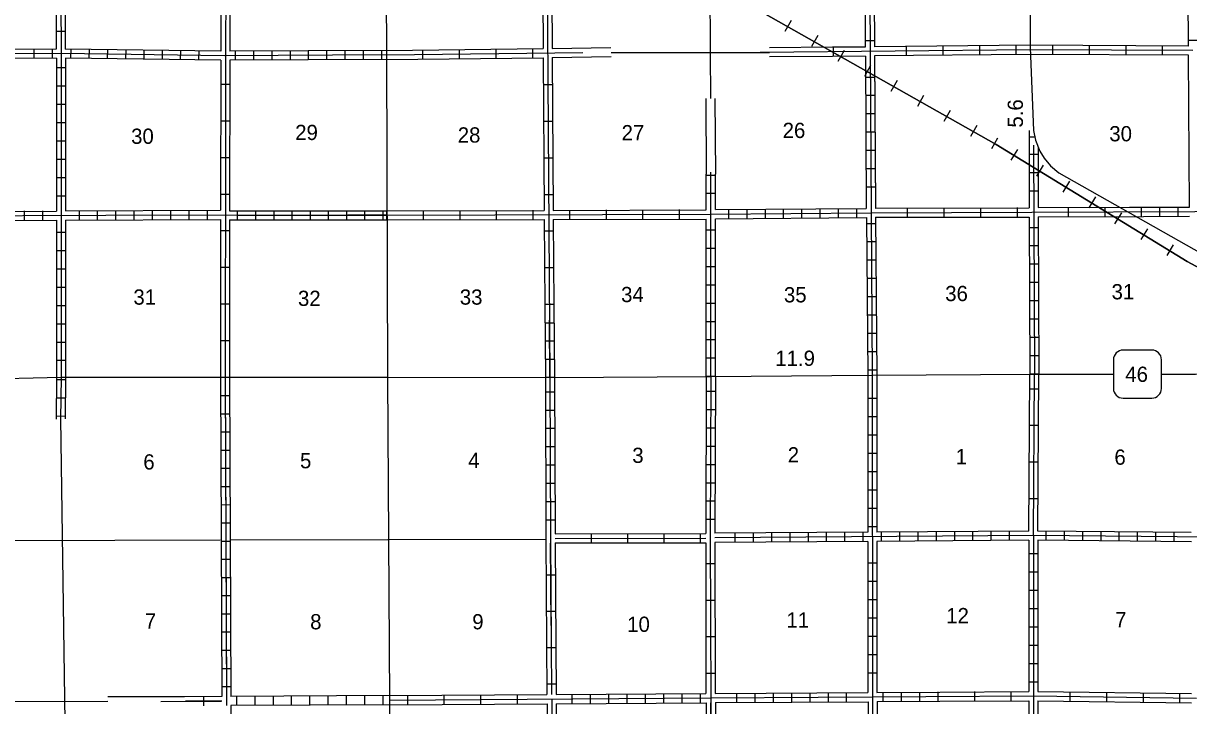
# Model space of a CAD drawing. Extents: x 1372974 to 1917401, y 15437295 to 15803266.
# Drawn here: x 1781601 to 1819832, y 15639110 to 15661493 of the extents above; entities that cross this region are included whole.
import ezdxf

# ---------------------------------------------------------------- set-up
doc = ezdxf.new("R2010")
doc.units = 0
for name, color, linetype in [('L10', 7, 'Continuous'), ('L11', 7, 'Continuous'), ('L13', 7, 'Continuous'), ('L14', 7, 'Continuous'), ('L15', 7, 'Continuous'), ('L28', 7, 'Continuous'), ('L3', 7, 'Continuous'), ('L4', 7, 'Continuous'), ('L8', 7, 'Continuous'), ('L9', 7, 'Continuous')]:
    doc.layers.add(name, color=color, linetype=linetype)

msp = doc.modelspace()

# ---------------------------------------------------------------- linework, layer by layer
at = {"layer": 'L10'}
for points in [[(1798954, 15660672), (1800877, 15660704)], [(1808149, 15660706), (1806080, 15660691)], [(1798954, 15660372), (1800890, 15660405)], [(1808148, 15660406), (1806080, 15660391)], [(1803988, 15659022), (1804004, 15656546)], [(1804288, 15659023), (1804304, 15656547)]]:
    msp.add_lwpolyline(points, dxfattribs=at)
at = {"layer": 'L11'}
msp.add_lwpolyline([(1786887, 15639404), (1784372, 15639400)], dxfattribs=at)
at = {"layer": 'L13'}
for points in [[(1804108, 15664968), (1804138, 15660539)], [(1800884, 15660539), (1806080, 15660539)], [(1804136, 15660539), (1804146, 15659022)], [(1782824, 15648514), (1783029, 15634005)], [(1777688, 15644522), (1788062, 15644547)], [(1788379, 15644547), (1798746, 15644572)], [(1784372, 15639250), (1777779, 15639239)]]:
    msp.add_lwpolyline(points, dxfattribs=at)
at = {"layer": 'L15'}
for p, q in [((1806787, 15661589), (1806579, 15661222)), ((1807662, 15661097), (1807454, 15660731)), ((1808529, 15660606), (1808320, 15660239)), ((1809395, 15660114), (1809195, 15659747)), ((1810270, 15659614), (1810062, 15659256)), ((1811137, 15659122), (1810937, 15658764)), ((1812012, 15658631), (1811803, 15658272)), ((1812878, 15658139), (1812678, 15657781)), ((1813562, 15657731), (1813362, 15657372)), ((1814212, 15657356), (1813995, 15657006)), ((1815062, 15656839), (1814845, 15656481)), ((1815920, 15656314), (1815703, 15655956)), ((1816770, 15655797), (1816553, 15655439)), ((1817628, 15655272), (1817403, 15654914)), ((1818478, 15654747), (1818262, 15654397)), ((1819328, 15654231), (1819112, 15653872))]:
    msp.add_line(p, q, dxfattribs=at)
for points in [[(1798729, 15665881), (1813512, 15657514)], [(1813512, 15657514), (1798729, 15665881)], [(1813512, 15657514), (1819778, 15653681), (1826595, 15650006), (1829011, 15648772), (1830620, 15648139), (1831486, 15647822), (1832903, 15647481), (1835486, 15647014)], [(1821987, 15652489), (1819778, 15653681), (1813512, 15657514)]]:
    msp.add_lwpolyline(points, dxfattribs=at)
at = {"layer": 'L3'}
for p, q in [((1818628, 15650772), (1817678, 15650772)), ((1817362, 15650456), (1817362, 15649514)), ((1818937, 15649514), (1818937, 15650456)), ((1817678, 15649197), (1818628, 15649197))]:
    msp.add_line(p, q, dxfattribs=at)
for points in [[(1814553, 15676489), (1814603, 15671181), (1814628, 15660697)], [(1814628, 15660697), (1814746, 15657981), (1814809, 15657658), (1814947, 15657303), (1815087, 15657070), (1815296, 15656819), (1815568, 15656592), (1820003, 15654089), (1822012, 15652972)], [(1774421, 15648172), (1780063, 15649822), (1782838, 15649889), (1793546, 15649881), (1798879, 15649872), (1804154, 15649906), (1809454, 15649947), (1814770, 15649989)], [(1814770, 15649989), (1817362, 15649989)], [(1818937, 15649981), (1820053, 15649981), (1826422, 15649996)]]:
    msp.add_lwpolyline(points, dxfattribs=at)
for centre, start, end in [((1817679, 15650458), 90.0011, 180.0011), ((1818624, 15650458), 0.0011, 90.0011), ((1817679, 15649513), 180.0011, 270.0011), ((1818624, 15649513), 270.0011, 0.0011)]:
    msp.add_arc(centre, 315, start, end, dxfattribs=at)
at = {"layer": 'L4'}
for points in [[(1793462, 15670756), (1793512, 15660456), (1793546, 15649881)], [(1793546, 15649881), (1793612, 15639289), (1793679, 15628764), (1793679, 15623430), (1793787, 15617705)]]:
    msp.add_lwpolyline(points, dxfattribs=at)
at = {"layer": 'L8'}
for p, q in [((1782688, 15661239), (1782988, 15661239)), ((1781963, 15660347), (1781963, 15660647)), ((1782563, 15660356), (1782563, 15660656)), ((1783163, 15660347), (1783171, 15660647)), ((1783763, 15660339), (1783771, 15660639)), ((1784363, 15660331), (1784371, 15660631)), ((1784963, 15660322), (1784971, 15660622)), ((1785563, 15660314), (1785571, 15660614)), ((1786163, 15660306), (1786171, 15660606)), ((1786763, 15660297), (1786771, 15660597)), ((1787363, 15660289), (1787371, 15660589)), ((1789162, 15660289), (1789162, 15660589)), ((1789762, 15660289), (1789762, 15660589)), ((1790362, 15660289), (1790362, 15660589)), ((1790962, 15660297), (1790962, 15660597)), ((1791562, 15660297), (1791562, 15660597)), ((1792162, 15660297), (1792162, 15660597)), ((1792762, 15660306), (1792762, 15660606)), ((1793362, 15660306), (1793362, 15660606)), ((1809229, 15660931), (1809529, 15660931)), ((1819828, 15660939), (1820128, 15660939)), ((1788562, 15660281), (1788562, 15660581)), ((1782688, 15660039), (1782988, 15660039)), ((1782688, 15659439), (1782988, 15659439)), ((1809237, 15659731), (1809537, 15659731)), ((1809237, 15659131), (1809537, 15659131)), ((1782688, 15658839), (1782988, 15658839)), ((1809245, 15658531), (1809545, 15658531)), ((1782688, 15658239), (1782988, 15658239)), ((1809245, 15657931), (1809545, 15657931)), ((1782688, 15657639), (1782988, 15657639)), ((1814789, 15657757), (1814595, 15657757)), ((1809245, 15657331), (1809545, 15657331)), ((1814895, 15657189), (1814595, 15657189)), ((1782688, 15657039), (1782988, 15657039)), ((1782688, 15656439), (1782988, 15656439)), ((1804304, 15656506), (1804004, 15656506)), ((1809254, 15656731), (1809554, 15656731)), ((1814895, 15656589), (1814595, 15656589)), ((1809254, 15656131), (1809554, 15656131)), ((1782688, 15655839), (1782988, 15655839)), ((1804304, 15655906), (1804004, 15655906)), ((1814903, 15655989), (1814603, 15655989)), ((1781629, 15655339), (1781629, 15655039)), ((1782229, 15655339), (1782229, 15655039)), ((1783429, 15655339), (1783429, 15655039)), ((1784029, 15655347), (1784029, 15655047)), ((1784629, 15655347), (1784629, 15655047)), ((1785229, 15655347), (1785229, 15655047)), ((1785829, 15655347), (1785829, 15655047)), ((1786429, 15655356), (1786429, 15655056)), ((1787029, 15655356), (1787029, 15655056)), ((1787629, 15655356), (1787629, 15655056)), ((1788622, 15655347), (1788622, 15655048)), ((1789219, 15655347), (1789219, 15655048)), ((1789815, 15655347), (1789815, 15655048)), ((1790412, 15655347), (1790412, 15655048)), ((1791008, 15655347), (1791008, 15655048)), ((1791605, 15655347), (1791605, 15655048)), ((1792201, 15655347), (1792201, 15655048)), ((1792798, 15655347), (1792798, 15655048)), ((1793395, 15655347), (1793395, 15655048)), ((1793529, 15655347), (1793529, 15655047)), ((1804745, 15655089), (1804745, 15655389)), ((1805345, 15655089), (1805345, 15655389)), ((1805945, 15655097), (1805945, 15655397)), ((1806545, 15655106), (1806545, 15655406)), ((1807145, 15655106), (1807145, 15655406)), ((1807745, 15655114), (1807745, 15655414)), ((1808345, 15655122), (1808345, 15655422)), ((1808945, 15655122), (1808945, 15655422)), ((1818287, 15655164), (1818287, 15655464)), ((1818887, 15655164), (1818887, 15655464)), ((1819487, 15655164), (1819487, 15655464)), ((1809262, 15654931), (1809562, 15654931)), ((1782688, 15654639), (1782988, 15654639)), ((1804304, 15654706), (1804004, 15654706)), ((1814903, 15654789), (1814603, 15654789)), ((1804304, 15654106), (1804004, 15654106)), ((1809270, 15654331), (1809570, 15654331)), ((1814903, 15654189), (1814603, 15654189)), ((1782688, 15654039), (1782988, 15654039)), ((1809270, 15653731), (1809570, 15653731)), ((1782688, 15653439), (1782988, 15653439)), ((1804304, 15653506), (1804004, 15653506)), ((1814912, 15653589), (1814612, 15653589)), ((1809279, 15653131), (1809579, 15653131)), ((1814912, 15652989), (1814612, 15652989)), ((1782688, 15652839), (1782988, 15652839)), ((1804304, 15652906), (1804004, 15652906)), ((1782688, 15652239), (1782988, 15652239)), ((1804304, 15652306), (1804004, 15652306)), ((1809287, 15652531), (1809587, 15652531)), ((1814912, 15652389), (1814612, 15652389)), ((1809287, 15651931), (1809587, 15651931)), ((1814912, 15651789), (1814612, 15651789)), ((1782688, 15651639), (1782988, 15651639)), ((1799014, 15651662), (1798715, 15651660)), ((1804304, 15651706), (1804004, 15651706)), ((1782688, 15651039), (1782988, 15651039)), ((1799018, 15651065), (1798720, 15651063)), ((1804304, 15651106), (1804004, 15651106)), ((1809295, 15651331), (1809595, 15651331)), ((1814920, 15651189), (1814620, 15651189)), ((1809295, 15650731), (1809595, 15650731)), ((1782688, 15650439), (1782988, 15650439)), ((1799023, 15650469), (1798725, 15650467)), ((1804304, 15650506), (1804004, 15650506)), ((1814920, 15650589), (1814620, 15650589)), ((1782688, 15649889), (1782674, 15648512)), ((1782838, 15649888), (1782824, 15648510)), ((1782988, 15649889), (1782974, 15648516)), ((1788072, 15649879), (1788370, 15649881)), ((1788221, 15649880), (1788262, 15639413)), ((1804304, 15649906), (1804004, 15649906)), ((1809304, 15650131), (1809604, 15650131)), ((1814920, 15649989), (1814620, 15649989)), ((1782985, 15649794), (1782687, 15649796)), ((1799028, 15649872), (1798730, 15649870)), ((1782979, 15649197), (1782681, 15649200)), ((1788074, 15649283), (1788372, 15649284)), ((1799029, 15649397), (1798729, 15649397)), ((1804304, 15649414), (1804004, 15649414)), ((1809604, 15649181), (1809304, 15649181)), ((1799029, 15648797), (1798729, 15648797)), ((1804304, 15648814), (1804004, 15648814)), ((1782973, 15648600), (1782675, 15648603)), ((1788076, 15648686), (1788375, 15648687)), ((1809604, 15648581), (1809304, 15648581)), ((1788079, 15648090), (1788377, 15648091)), ((1799037, 15648197), (1798737, 15648197)), ((1804295, 15648214), (1803995, 15648214)), ((1809604, 15647981), (1809304, 15647981)), ((1799037, 15647597), (1798737, 15647597)), ((1804295, 15647614), (1803995, 15647614)), ((1788081, 15647493), (1788379, 15647494)), ((1809604, 15647381), (1809304, 15647381)), ((1788084, 15646896), (1788382, 15646898)), ((1799037, 15646997), (1798737, 15646997)), ((1804295, 15647014), (1803995, 15647014)), ((1809604, 15646781), (1809304, 15646781)), ((1788086, 15646300), (1788384, 15646301)), ((1799037, 15646397), (1798737, 15646397)), ((1804295, 15646414), (1803995, 15646414)), ((1809604, 15646181), (1809304, 15646181)), ((1788088, 15645703), (1788387, 15645704)), ((1799046, 15645797), (1798746, 15645797)), ((1804287, 15645814), (1803987, 15645814)), ((1809604, 15645581), (1809304, 15645581)), ((1788091, 15645107), (1788389, 15645108)), ((1799046, 15645197), (1798746, 15645197)), ((1804287, 15645214), (1803987, 15645214)), ((1809604, 15644981), (1809304, 15644981)), ((1804945, 15644772), (1804945, 15644472)), ((1805545, 15644772), (1805545, 15644472)), ((1806145, 15644781), (1806145, 15644481)), ((1806745, 15644781), (1806745, 15644481)), ((1807345, 15644789), (1807345, 15644489)), ((1807945, 15644797), (1807945, 15644497)), ((1808545, 15644797), (1808545, 15644497)), ((1809145, 15644806), (1809145, 15644506)), ((1809745, 15644806), (1809745, 15644506)), ((1810345, 15644814), (1810345, 15644514)), ((1810945, 15644814), (1810945, 15644514)), ((1811545, 15644822), (1811545, 15644522)), ((1812145, 15644831), (1812145, 15644531)), ((1812745, 15644831), (1812745, 15644531)), ((1813345, 15644839), (1813345, 15644539)), ((1813945, 15644839), (1813945, 15644539)), ((1815145, 15644839), (1815145, 15644539)), ((1815745, 15644839), (1815745, 15644539)), ((1816345, 15644831), (1816345, 15644531)), ((1816945, 15644822), (1816945, 15644522)), ((1817545, 15644822), (1817545, 15644522)), ((1818145, 15644814), (1818145, 15644514)), ((1818745, 15644806), (1818745, 15644506)), ((1819345, 15644797), (1819345, 15644497)), ((1788093, 15644510), (1788391, 15644511)), ((1788095, 15643913), (1788394, 15643915)), ((1809612, 15643781), (1809312, 15643781)), ((1814587, 15644097), (1814887, 15644097)), ((1814587, 15643497), (1814887, 15643497)), ((1788098, 15643317), (1788396, 15643318)), ((1809612, 15643181), (1809312, 15643181)), ((1788100, 15642720), (1788398, 15642721)), ((1814587, 15642897), (1814887, 15642897)), ((1809612, 15642581), (1809312, 15642581)), ((1814587, 15642297), (1814887, 15642297)), ((1788103, 15642124), (1788401, 15642125)), ((1809612, 15641981), (1809312, 15641981)), ((1788105, 15641527), (1788403, 15641528)), ((1814587, 15641697), (1814887, 15641697)), ((1809612, 15641381), (1809312, 15641381)), ((1814587, 15641097), (1814887, 15641097)), ((1788107, 15640930), (1788406, 15640932)), ((1809612, 15640781), (1809312, 15640781)), ((1788110, 15640334), (1788408, 15640335)), ((1814595, 15640497), (1814895, 15640497)), ((1809612, 15640181), (1809312, 15640181)), ((1788112, 15639737), (1788410, 15639738)), ((1810412, 15639256), (1810412, 15639556)), ((1811012, 15639256), (1811012, 15639556)), ((1811612, 15639264), (1811612, 15639564)), ((1814595, 15639897), (1814895, 15639897)), ((1787518, 15639404), (1787518, 15639105)), ((1788604, 15639114), (1788604, 15639414)), ((1789204, 15639122), (1789204, 15639422)), ((1789804, 15639122), (1789804, 15639422)), ((1790404, 15639122), (1790404, 15639422)), ((1791004, 15639131), (1791004, 15639431)), ((1791604, 15639131), (1791604, 15639431)), ((1792204, 15639131), (1792204, 15639431)), ((1792804, 15639139), (1792804, 15639439)), ((1793404, 15639139), (1793404, 15639439)), ((1799612, 15639181), (1799612, 15639481)), ((1800212, 15639189), (1800212, 15639489)), ((1800812, 15639189), (1800812, 15639489)), ((1801412, 15639197), (1801412, 15639497)), ((1802012, 15639197), (1802012, 15639497)), ((1802612, 15639206), (1802612, 15639506)), ((1803212, 15639206), (1803212, 15639506)), ((1803812, 15639214), (1803812, 15639514)), ((1805012, 15639222), (1805012, 15639522)), ((1805612, 15639222), (1805612, 15639522)), ((1806212, 15639231), (1806212, 15639531)), ((1806812, 15639231), (1806812, 15639531)), ((1807412, 15639231), (1807412, 15639531)), ((1808012, 15639239), (1808012, 15639539)), ((1808612, 15639239), (1808612, 15639539)), ((1809812, 15639247), (1809812, 15639547))]:
    msp.add_line(p, q, dxfattribs=at)
for points in [[(1782779, 15676239), (1782779, 15671048), (1782838, 15660506), (1782838, 15649889)], [(1809320, 15671131), (1809379, 15660572), (1809412, 15655281), (1809454, 15649947)], [(1782654, 15665556), (1782679, 15660647)], [(1782954, 15665556), (1782979, 15660647)], [(1809195, 15665698), (1809220, 15660714)], [(1809495, 15665706), (1809520, 15660722)], [(1819828, 15660747), (1819795, 15665706)], [(1782679, 15660647), (1777679, 15660622)], [(1788079, 15660581), (1782979, 15660647)], [(1793512, 15660606), (1788379, 15660581)], [(1793512, 15660456), (1788196, 15660431), (1782838, 15660506), (1777304, 15660472), (1773888, 15660439), (1772063, 15660456), (1771763, 15660439), (1771430, 15660239), (1771113, 15660439), (1769480, 15660456)], [(1782688, 15660347), (1777688, 15660322)], [(1782688, 15660347), (1782688, 15655331)], [(1782988, 15660347), (1782988, 15655339)], [(1788079, 15660281), (1782988, 15660347)], [(1793512, 15660306), (1788379, 15660281)], [(1809229, 15660414), (1809254, 15655422)], [(1809529, 15660422), (1809554, 15655431)], [(1809529, 15660414), (1809554, 15655422)], [(1819862, 15655464), (1819828, 15660447)], [(1814595, 15657981), (1814595, 15655439)], [(1814745, 15657497), (1814770, 15649989)], [(1814895, 15657414), (1814895, 15655447)], [(1804004, 15655372), (1804004, 15656546)], [(1804154, 15649906), (1804154, 15656614)], [(1804304, 15655381), (1804304, 15656547)], [(1777713, 15655322), (1782688, 15655331)], [(1782988, 15655339), (1788071, 15655360)], [(1788371, 15655347), (1793528, 15655347)], [(1804145, 15655231), (1809412, 15655281)], [(1804304, 15655381), (1809254, 15655422)], [(1814687, 15655297), (1825386, 15655339), (1825353, 15651972), (1825111, 15651256)], [(1817892, 15655457), (1819862, 15655464)], [(1776113, 15655164), (1787029, 15655206)], [(1777688, 15655018), (1782688, 15655031)], [(1782688, 15655031), (1782688, 15649889)], [(1782988, 15655039), (1788071, 15655060)], [(1782988, 15655039), (1782988, 15649889)], [(1788371, 15655047), (1793529, 15655047)], [(1788622, 15655197), (1793529, 15655197)], [(1793529, 15655197), (1792246, 15655197)], [(1804004, 15649906), (1804004, 15655072)], [(1804304, 15655081), (1809262, 15655122)], [(1804304, 15649906), (1804304, 15655081)], [(1809262, 15655122), (1809304, 15649947)], [(1809562, 15655131), (1809604, 15649947)], [(1814595, 15655139), (1814620, 15649989)], [(1814895, 15655147), (1814920, 15649989)], [(1818353, 15655159), (1819862, 15655164)], [(1798710, 15652263), (1798729, 15649872)], [(1799010, 15652260), (1799029, 15649872)], [(1798879, 15649871), (1798864, 15651758)], [(1788071, 15649881), (1788111, 15639406)], [(1788371, 15649881), (1788412, 15639414)], [(1804004, 15649906), (1803987, 15644756)], [(1804154, 15649906), (1804137, 15644614)], [(1804304, 15649906), (1804287, 15644764)], [(1809304, 15649947), (1809304, 15644797)], [(1809454, 15649947), (1809462, 15639414), (1809504, 15628780)], [(1809604, 15649947), (1809604, 15644797)], [(1798729, 15649872), (1798746, 15644597)], [(1798879, 15649872), (1798896, 15644597)], [(1799029, 15649872), (1799046, 15644747)], [(1809304, 15644797), (1804287, 15644764)], [(1825345, 15644589), (1814737, 15644697), (1804287, 15644614)], [(1814587, 15644839), (1809604, 15644797)], [(1814587, 15644539), (1809604, 15644497)], [(1814587, 15644539), (1814587, 15639572)], [(1814737, 15644697), (1814753, 15628805), (1830628, 15628830)], [(1819912, 15644789), (1814887, 15644839)], [(1819920, 15644489), (1814887, 15644539)], [(1814887, 15644539), (1814887, 15639572)], [(1798914, 15641739), (1798896, 15644446)], [(1809304, 15644497), (1804287, 15644464)], [(1809304, 15644497), (1809304, 15639539)], [(1809604, 15644497), (1809604, 15639547)], [(1809604, 15639547), (1811670, 15639558)], [(1786111, 15639252), (1788096, 15639256)], [(1788111, 15639406), (1786887, 15639404)], [(1788115, 15639256), (1786922, 15639254)], [(1793612, 15639439), (1788412, 15639414)], [(1793612, 15639289), (1804145, 15639364), (1814745, 15639431)], [(1798937, 15639339), (1799012, 15631689)], [(1799079, 15639472), (1803995, 15639506)], [(1799087, 15639172), (1804004, 15639206)], [(1804004, 15639206), (1804012, 15636564)], [(1804162, 15636497), (1804154, 15639206)], [(1804295, 15639514), (1809304, 15639539)], [(1804304, 15639214), (1809312, 15639239)], [(1804304, 15639214), (1804312, 15636564)], [(1809312, 15639239), (1809329, 15634264)], [(1809612, 15639247), (1811670, 15639258)], [(1809612, 15639247), (1809629, 15634272)], [(1814587, 15639272), (1814587, 15634289)], [(1814887, 15639272), (1814887, 15634289)], [(1793612, 15639139), (1788412, 15639114), (1788454, 15634139)], [(1798787, 15639172), (1798829, 15634197)], [(1799087, 15639172), (1799129, 15634197)]]:
    msp.add_lwpolyline(points, dxfattribs=at)
at = {"layer": 'L9'}
for p, q in [((1794712, 15660322), (1794712, 15660622)), ((1795912, 15660339), (1795912, 15660639)), ((1797112, 15660356), (1797112, 15660656)), ((1798312, 15660364), (1798312, 15660664)), ((1808179, 15660414), (1808179, 15660714)), ((1810579, 15660431), (1810579, 15660731)), ((1811778, 15660447), (1811778, 15660747)), ((1812978, 15660456), (1812978, 15660756)), ((1814178, 15660464), (1814178, 15660764)), ((1815378, 15660472), (1815378, 15660772)), ((1816578, 15660464), (1816578, 15660764)), ((1817778, 15660456), (1817778, 15660756)), ((1818978, 15660456), (1818978, 15660756)), ((1788387, 15659481), (1788087, 15659481)), ((1798962, 15659472), (1798662, 15659472)), ((1788387, 15658281), (1788087, 15658281)), ((1798971, 15658272), (1798671, 15658272)), ((1788379, 15657081), (1788079, 15657081)), ((1798979, 15657072), (1798679, 15657072)), ((1788379, 15655881), (1788079, 15655881)), ((1798987, 15655872), (1798687, 15655872)), ((1793529, 15655047), (1793529, 15655347)), ((1794729, 15655047), (1794729, 15655347)), ((1795929, 15655056), (1795929, 15655356)), ((1797129, 15655056), (1797129, 15655356)), ((1798329, 15655064), (1798329, 15655364)), ((1799529, 15655064), (1799529, 15655364)), ((1800729, 15655072), (1800729, 15655372)), ((1801929, 15655072), (1801929, 15655372)), ((1803129, 15655081), (1803129, 15655381)), ((1810612, 15655131), (1810612, 15655431)), ((1811812, 15655139), (1811812, 15655439)), ((1813012, 15655139), (1813012, 15655439)), ((1814212, 15655147), (1814212, 15655447)), ((1815887, 15655156), (1815887, 15655456)), ((1817087, 15655156), (1817087, 15655456)), ((1788379, 15654681), (1788079, 15654681)), ((1798996, 15654672), (1798696, 15654672)), ((1788379, 15653481), (1788079, 15653481)), ((1799004, 15653472), (1798704, 15653472)), ((1788371, 15652281), (1788071, 15652281)), ((1799012, 15652272), (1798712, 15652272)), ((1788371, 15651081), (1788071, 15651081)), ((1814920, 15649497), (1814620, 15649497)), ((1814912, 15648297), (1814612, 15648297)), ((1814903, 15647097), (1814603, 15647097)), ((1814895, 15645897), (1814595, 15645897)), ((1798896, 15644598), (1798929, 15639473)), ((1799046, 15644597), (1803987, 15644606)), ((1800239, 15644450), (1800239, 15644748)), ((1801432, 15644452), (1801432, 15644750)), ((1802626, 15644454), (1802625, 15644752)), ((1803819, 15644456), (1803818, 15644754)), ((1804287, 15643764), (1803987, 15643764)), ((1798754, 15643404), (1799052, 15643406)), ((1804295, 15642564), (1803995, 15642564)), ((1798762, 15642211), (1799060, 15642213)), ((1804295, 15641364), (1803995, 15641364)), ((1798770, 15641018), (1799068, 15641020)), ((1804304, 15640164), (1804004, 15640164)), ((1798777, 15639824), (1799076, 15639826)), ((1812812, 15639272), (1812812, 15639572)), ((1814012, 15639272), (1814012, 15639572)), ((1815945, 15639264), (1815945, 15639564)), ((1794212, 15639147), (1794212, 15639447)), ((1795412, 15639156), (1795412, 15639456)), ((1796612, 15639164), (1796612, 15639464)), ((1797812, 15639172), (1797812, 15639472)), ((1817145, 15639247), (1817145, 15639547)), ((1818345, 15639231), (1818345, 15639531)), ((1819545, 15639214), (1819545, 15639514))]:
    msp.add_line(p, q, dxfattribs=at)
for points in [[(1798737, 15671073), (1798879, 15649872)], [(1788087, 15665564), (1788079, 15660581)], [(1788387, 15665572), (1788379, 15660581)], [(1798627, 15665713), (1798654, 15660664)], [(1798922, 15665686), (1798954, 15660672)], [(1788246, 15665506), (1788221, 15649881)], [(1793512, 15660606), (1798654, 15660664)], [(1819970, 15660597), (1814637, 15660622), (1805779, 15660539)], [(1809220, 15660714), (1808149, 15660706)], [(1819828, 15660747), (1814637, 15660772), (1809520, 15660722)], [(1788079, 15660281), (1788071, 15655360)], [(1788379, 15660281), (1788371, 15655347)], [(1793512, 15660456), (1799954, 15660539)], [(1793512, 15660306), (1798654, 15660364)], [(1798654, 15660364), (1798687, 15655356)], [(1798954, 15660372), (1798987, 15655356)], [(1809229, 15660414), (1808148, 15660406)], [(1819828, 15660447), (1814637, 15660472), (1809529, 15660422)], [(1793529, 15655347), (1798687, 15655356)], [(1793529, 15655197), (1804145, 15655231)], [(1798987, 15655356), (1804004, 15655372)], [(1809412, 15655281), (1814687, 15655297)], [(1809554, 15655431), (1814595, 15655439)], [(1814895, 15655447), (1817892, 15655457)], [(1787029, 15655206), (1792246, 15655197)], [(1788071, 15655060), (1788071, 15649881)], [(1788371, 15655047), (1788371, 15649881)], [(1793529, 15655047), (1798687, 15655056)], [(1798687, 15655056), (1798710, 15652263)], [(1798987, 15655056), (1804004, 15655072)], [(1798987, 15655056), (1799010, 15652260)], [(1809562, 15655131), (1814595, 15655139)], [(1814895, 15655147), (1818353, 15655159)], [(1788221, 15649881), (1788262, 15639114)], [(1814587, 15644839), (1814620, 15649989)], [(1814737, 15644697), (1814770, 15649989)], [(1814887, 15644839), (1814920, 15649989)], [(1798746, 15644597), (1798779, 15639472)], [(1799046, 15644747), (1803987, 15644756)], [(1804137, 15644614), (1804162, 15636564)], [(1799046, 15644447), (1803987, 15644456)], [(1799046, 15644447), (1799079, 15639472)], [(1803987, 15644456), (1803995, 15639506)], [(1804287, 15644464), (1804295, 15639514)], [(1811670, 15639558), (1814587, 15639572)], [(1814887, 15639572), (1819928, 15639506)], [(1793612, 15639439), (1798779, 15639472)], [(1811670, 15639258), (1814587, 15639272)], [(1814745, 15639431), (1820087, 15639356)], [(1814887, 15639272), (1819928, 15639206)], [(1793612, 15639139), (1798787, 15639172)]]:
    msp.add_lwpolyline(points, dxfattribs=at)

# ---------------------------------------------------------------- texts
at = {"layer": 'L14'}
for s, p in [('30', (1785138, 15657539)), ('29', (1790521, 15657664)), ('28', (1795854, 15657581)), ('27', (1801229, 15657656)), ('26', (1806512, 15657731)), ('30', (1817228, 15657622)), ('31', (1817303, 15652439)), ('31', (1785213, 15652264)), ('32', (1790612, 15652222)), ('33', (1795921, 15652264)), ('34', (1801212, 15652347)), ('35', (1806554, 15652339)), ('36', (1811845, 15652381)), ('2', (1806679, 15647089)), ('6', (1785538, 15646856)), ('5', (1790679, 15646897)), ('4', (1796196, 15646906)), ('3', (1801579, 15647072)), ('1', (1812187, 15647031)), ('6', (1817395, 15647014)), ('12', (1811878, 15641814)), ('7', (1785588, 15641639)), ('8', (1791012, 15641614)), ('9', (1796329, 15641614)), ('10', (1801412, 15641531)), ('11', (1806637, 15641672)), ('7', (1817420, 15641681))]:
    msp.add_text(s, height=500, rotation=360, dxfattribs=at).set_placement(p)
at = {"layer": 'L28'}
for s, rotation, p in [('5.6', 90, (1814395, 15658072)), ('11.9', 360, (1806270, 15650256))]:
    msp.add_text(s, height=500, rotation=rotation, dxfattribs=at).set_placement(p)
at = {"layer": 'L3'}
msp.add_text('46', height=500, rotation=360, dxfattribs=at).set_placement((1817753, 15649731))

doc.saveas('drawing.dxf')
